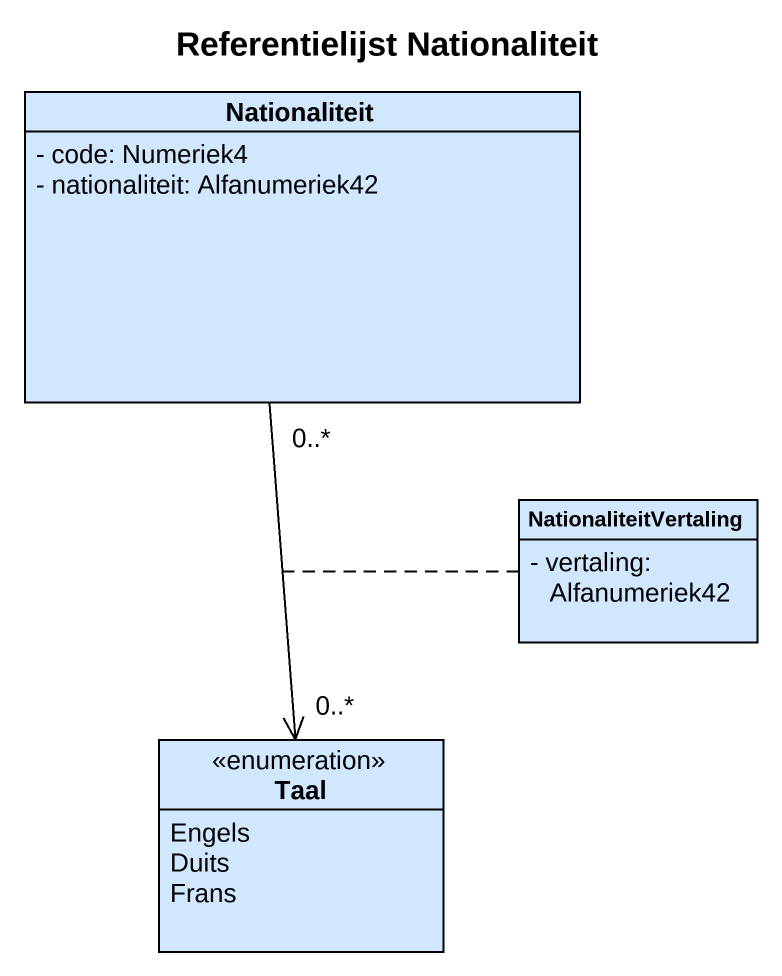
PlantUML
@startuml
title Referentielijst Nationaliteit
hide circle
hide empty members
skinparam classAttributeIconSize 0
class Nationaliteit #D0E7FE {
  - code: Numeriek4
  - nationaliteit: Alfanumeriek42
}
class NationaliteitVertaling #D0E7FE {
  - vertaling: Alfanumeriek42
}
enum Taal #D0E7FE {
  Engels
  Duits
  Frans
}
Nationaliteit "0..*" --> "0..*" Taal
(Nationaliteit, Taal) .. NationaliteitVertaling
@enduml
